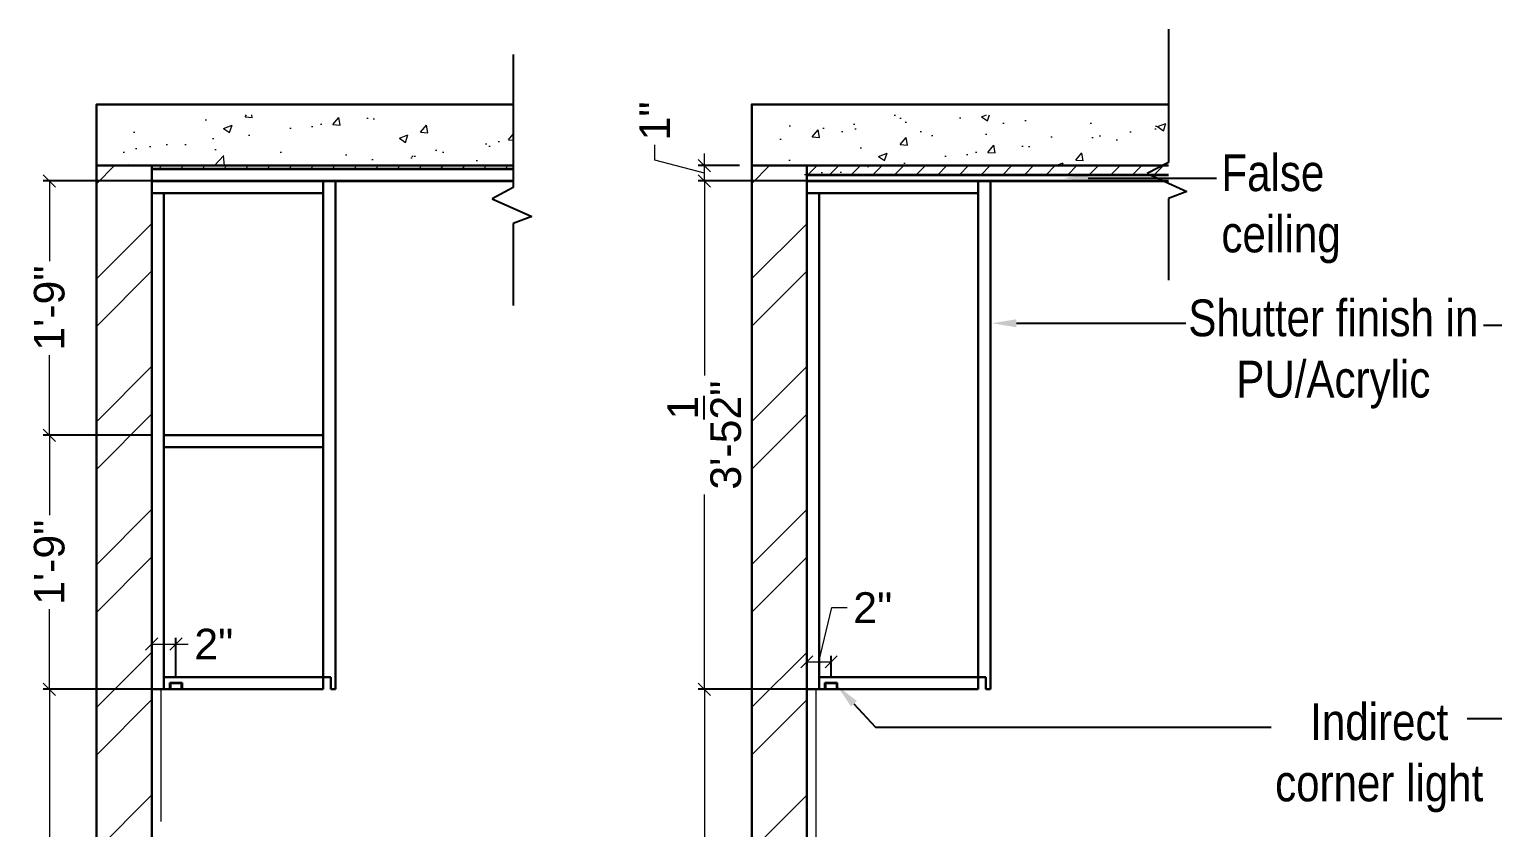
# Model space of a CAD drawing. Header units: millimetres. Extents: x 56222 to 3066687, y -650199 to -121287.
# Drawn here: x 132775.2 to 132894.7, y -185395.1 to -185329.9 of the extents above; entities that cross this region are included whole.
import ezdxf
from ezdxf import colors
from ezdxf.entities.mleader import LeaderData, LeaderLine
from ezdxf.math import Vec2, Vec3

# ---------------------------------------------------------------- set-up
doc = ezdxf.new("R2010")
doc.units = ezdxf.units.MM
doc.header["$MEASUREMENT"] = 0
doc.header["$PDMODE"] = 35
doc.layers.get('Defpoints').update_dxf_attribs({"color": 220})
for name, color, linetype, lineweight in [('dim05', 1, 'Continuous', 13), ('FURNITURE', 32, 'Continuous', 9), ('GF FALSE CEILING', 6, 'Continuous', 35), ('hatch-wall', 8, 'Continuous', 9), ('SECTION ( SLAB PLine )', 104, 'Continuous', 30), ('Text', 7, 'Continuous', 15), ('wall', 7, 'Continuous', 30), ('XX~SLAB ( BEAM )~ ( DIM )', 7, 'Continuous', 9)]:
    doc.layers.add(name, color=color, linetype=linetype, lineweight=lineweight)
doc.styles.add('Arial', font='arial.ttf')
doc.styles.get("Standard").update_dxf_attribs({"font": 'arial.ttf', "height": 6})
doc.styles.add('style4', font='ARIALN.TTF')
doc.dimstyles.new('ISO-25', dxfattribs={"dimtxt": 2.5, "dimasz": 1, "dimexe": 0.5, "dimexo": 1, "dimtad": 0, "dimdec": 1, "dimlunit": 4, "dimtxsty": 'Standard', "dimblk": 'OBLIQUE', "dimcen": 2.5, "dimclrd": 1, "dimclre": 1, "dimclrt": 5, "dimadec": 0, "dimazin": 0, "dimtfac": 1, "dimtdec": 1, "dimtmove": 0, "dimatfit": 3, "dimfxl": 1, "dimlwd": -1, "dimarcsym": 0})

# ---------------------------------------------------------------- blocks, each defined once
blk = doc.blocks.new('_Oblique')
at = {"layer": 'wall', "color": 0, "lineweight": -2}
blk.add_line((-0.5, -0.5), (0.5, 0.5), dxfattribs=at)
blk = doc.blocks.new('*D583')
at = {"layer": 'Defpoints', "color": 0, "lineweight": 30, "transparency": 16777216}
for p in [(132830.32, -185383.78), (132838.68, -185383.78), (132839.43, -185417.03)]:
    blk.add_point(p, dxfattribs=at)
at = {"layer": 'dim05', "color": 1, "linetype": 'Continuous', "lineweight": -2, "transparency": 16777216}
for p, q in [((132837.68, -185383.78), (132829.82, -185383.78)), ((132838.43, -185417.03), (132829.82, -185417.03))]:
    blk.add_line(p, q, dxfattribs=at)
at = {"layer": 'dim05', "color": 1, "linetype": 'Continuous', "transparency": 16777216}
for p, q in [((132830.32, -185383.78), (132830.32, -185396.44)), ((132830.32, -185417.03), (132830.32, -185404.37))]:
    blk.add_line(p, q, dxfattribs=at)
at = {"layer": 'dim05', "color": 1, "transparency": 16777216}
for p, rotation in [((132830.32, -185383.78), 90), ((132830.32, -185417.03), 270)]:
    blk.add_blockref('_Oblique', p, dxfattribs=dict(at, rotation=rotation))
at = {"layer": 'dim05', "color": 5, "lineweight": 25, "transparency": 16777216, "insert": (132830.32, -185400.4), "char_height": 2.5, "attachment_point": 5, "rotation": 90, "style": 'Arial'}
blk.add_mtext('2\'-9"', dxfattribs=at)
blk = doc.blocks.new('*D584')
at = {"layer": 'Defpoints', "color": 0, "lineweight": 30, "transparency": 16777216}
for p in [(132830.32, -185342.28), (132839.68, -185342.28), (132839.68, -185383.78)]:
    blk.add_point(p, dxfattribs=at)
at = {"layer": 'dim05', "color": 1, "linetype": 'Continuous', "lineweight": -2, "transparency": 16777216}
for p, q in [((132838.68, -185342.28), (132829.82, -185342.28)), ((132838.68, -185383.78), (132829.82, -185383.78))]:
    blk.add_line(p, q, dxfattribs=at)
at = {"layer": 'dim05', "color": 1, "linetype": 'Continuous', "transparency": 16777216}
for p, q in [((132830.32, -185342.28), (132830.32, -185358.17)), ((132830.32, -185383.78), (132830.32, -185367.89))]:
    blk.add_line(p, q, dxfattribs=at)
at = {"layer": 'dim05', "color": 1, "transparency": 16777216}
for p, rotation in [((132830.32, -185342.28), 90), ((132830.32, -185383.78), 270)]:
    blk.add_blockref('_Oblique', p, dxfattribs=dict(at, rotation=rotation))
at = {"layer": 'dim05', "color": 5, "lineweight": 25, "transparency": 16777216, "insert": (132830.32, -185363.03), "char_height": 2.5, "attachment_point": 5, "rotation": 90, "style": 'Arial'}
blk.add_mtext('3\'-5{\\H1x;\\S1/2;}"', dxfattribs=at)
blk = doc.blocks.new('*D596')
at = {"layer": 'Defpoints', "color": 0, "lineweight": 30, "transparency": 16777216}
for p in [(132776.82, -185383.78), (132786.18, -185383.78), (132785.93, -185417.03)]:
    blk.add_point(p, dxfattribs=at)
at = {"layer": 'dim05', "color": 1, "linetype": 'Continuous', "lineweight": -2, "transparency": 16777216}
for p, q in [((132785.18, -185383.78), (132776.32, -185383.78)), ((132784.93, -185417.03), (132776.32, -185417.03))]:
    blk.add_line(p, q, dxfattribs=at)
at = {"layer": 'dim05', "color": 1, "linetype": 'Continuous', "transparency": 16777216}
for p, q in [((132776.82, -185383.78), (132776.82, -185396.44)), ((132776.82, -185417.03), (132776.82, -185404.37))]:
    blk.add_line(p, q, dxfattribs=at)
at = {"layer": 'dim05', "color": 1, "transparency": 16777216}
for p, rotation in [((132776.82, -185383.78), 90), ((132776.82, -185417.03), 270)]:
    blk.add_blockref('_Oblique', p, dxfattribs=dict(at, rotation=rotation))
at = {"layer": 'dim05', "color": 5, "lineweight": 25, "transparency": 16777216, "insert": (132776.82, -185400.4), "char_height": 2.5, "attachment_point": 5, "rotation": 90, "style": 'Arial'}
blk.add_mtext('2\'-9"', dxfattribs=at)
blk = doc.blocks.new('*D597')
at = {"layer": 'Defpoints', "color": 0, "lineweight": 30, "transparency": 16777216}
for p in [(132776.82, -185363.04), (132786.18, -185363.04), (132786.18, -185383.78)]:
    blk.add_point(p, dxfattribs=at)
at = {"layer": 'dim05', "color": 1, "linetype": 'Continuous', "lineweight": -2, "transparency": 16777216}
for p, q in [((132785.18, -185363.04), (132776.32, -185363.04)), ((132785.18, -185383.78), (132776.32, -185383.78))]:
    blk.add_line(p, q, dxfattribs=at)
at = {"layer": 'dim05', "color": 1, "linetype": 'Continuous', "transparency": 16777216}
for p, q in [((132776.82, -185363.04), (132776.82, -185369.58)), ((132776.82, -185383.78), (132776.82, -185377.24))]:
    blk.add_line(p, q, dxfattribs=at)
at = {"layer": 'dim05', "color": 1, "transparency": 16777216}
for p, rotation in [((132776.82, -185363.04), 90), ((132776.82, -185383.78), 270)]:
    blk.add_blockref('_Oblique', p, dxfattribs=dict(at, rotation=rotation))
at = {"layer": 'dim05', "color": 5, "lineweight": 25, "transparency": 16777216, "insert": (132776.82, -185373.41), "char_height": 2.5, "attachment_point": 5, "rotation": 90, "style": 'Arial'}
blk.add_mtext('1\'-9"', dxfattribs=at)
blk = doc.blocks.new('*D610')
at = {"layer": 'Defpoints', "color": 0, "lineweight": 30, "transparency": 16777216}
for p in [(132830.32, -185341.03), (132834.18, -185341.03), (132834.18, -185342.28)]:
    blk.add_point(p, dxfattribs=at)
at = {"layer": 'dim05', "color": 1, "linetype": 'Continuous', "transparency": 16777216}
for p, q in [((132826.26, -185340.57), (132826.26, -185339.32)), ((132830.32, -185341.65), (132826.26, -185340.57)), ((132830.32, -185341.03), (132830.32, -185340.03)), ((132830.32, -185342.28), (132830.32, -185341.03)), ((132830.32, -185342.28), (132830.32, -185341.03)), ((132830.32, -185342.28), (132830.32, -185343.28))]:
    blk.add_line(p, q, dxfattribs=at)
at = {"layer": 'dim05', "color": 1, "linetype": 'Continuous', "lineweight": -2, "transparency": 16777216}
for p, q in [((132833.18, -185341.03), (132829.82, -185341.03)), ((132833.18, -185342.28), (132829.82, -185342.28))]:
    blk.add_line(p, q, dxfattribs=at)
at = {"layer": 'dim05', "color": 1, "transparency": 16777216}
for p, rotation in [((132830.32, -185341.03), 270), ((132830.32, -185342.28), 90)]:
    blk.add_blockref('_Oblique', p, dxfattribs=dict(at, rotation=rotation))
at = {"layer": 'dim05', "color": 5, "lineweight": 25, "transparency": 16777216, "insert": (132826.26, -185337.38), "char_height": 2.5, "attachment_point": 5, "rotation": 90, "style": 'Arial'}
blk.add_mtext('1"', dxfattribs=at)
blk = doc.blocks.new('*D624')
at = {"layer": 'Defpoints', "color": 0, "lineweight": 30, "transparency": 16777216}
for p in [(132786.18, -185342.28), (132776.82, -185363.04), (132786.18, -185363.04)]:
    blk.add_point(p, dxfattribs=at)
at = {"layer": 'dim05', "color": 1, "linetype": 'Continuous', "lineweight": -2, "transparency": 16777216}
for p, q in [((132785.18, -185342.28), (132776.32, -185342.28)), ((132785.18, -185363.04), (132776.32, -185363.04))]:
    blk.add_line(p, q, dxfattribs=at)
at = {"layer": 'dim05', "color": 1, "linetype": 'Continuous', "transparency": 16777216}
for p, q in [((132776.82, -185342.28), (132776.82, -185348.83)), ((132776.82, -185363.04), (132776.82, -185356.49))]:
    blk.add_line(p, q, dxfattribs=at)
at = {"layer": 'dim05', "color": 1, "transparency": 16777216}
for p, rotation in [((132776.82, -185342.28), 90), ((132776.82, -185363.04), 270)]:
    blk.add_blockref('_Oblique', p, dxfattribs=dict(at, rotation=rotation))
at = {"layer": 'dim05', "color": 5, "lineweight": 25, "transparency": 16777216, "insert": (132776.82, -185352.66), "char_height": 2.5, "attachment_point": 5, "rotation": 90, "style": 'Arial'}
blk.add_mtext('1\'-9"', dxfattribs=at)
blk = doc.blocks.new('*D670')
at = {"layer": 'Defpoints', "color": 0, "lineweight": 30, "transparency": 16777216}
for p in [(132840.67, -185381.54), (132838.68, -185383.78), (132840.67, -185383.78)]:
    blk.add_point(p, dxfattribs=at)
at = {"layer": 'dim05', "color": 1, "linetype": 'Continuous', "transparency": 16777216}
for p, q in [((132839.67, -185381.54), (132840.73, -185377.11)), ((132840.73, -185377.11), (132841.98, -185377.11)), ((132838.68, -185381.54), (132840.67, -185381.54))]:
    blk.add_line(p, q, dxfattribs=at)
at = {"layer": 'dim05', "color": 1, "linetype": 'Continuous', "lineweight": -2, "transparency": 16777216}
for p, q in [((132838.68, -185382.78), (132838.68, -185381.04)), ((132840.67, -185382.78), (132840.67, -185381.04))]:
    blk.add_line(p, q, dxfattribs=at)
at = {"layer": 'dim05', "color": 1, "transparency": 16777216, "rotation": 180}
blk.add_blockref('_Oblique', (132838.68, -185381.54), dxfattribs=at)
at = {"layer": 'dim05', "color": 1, "transparency": 16777216}
blk.add_blockref('_Oblique', (132840.67, -185381.54), dxfattribs=at)
at = {"layer": 'dim05', "color": 5, "lineweight": 25, "transparency": 16777216, "insert": (132844.07, -185377.11), "char_height": 2.5, "attachment_point": 5, "style": 'Arial'}
blk.add_mtext('2"', dxfattribs=at)
blk = doc.blocks.new('*D672')
at = {"layer": 'Defpoints', "color": 0, "lineweight": 30, "transparency": 16777216}
for p in [(132787.16, -185380.09), (132785.18, -185383.78), (132787.16, -185383.78)]:
    blk.add_point(p, dxfattribs=at)
at = {"layer": 'dim05', "color": 1, "linetype": 'Continuous', "lineweight": -2, "transparency": 16777216}
for p, q in [((132785.18, -185382.78), (132785.18, -185379.59)), ((132787.16, -185382.78), (132787.16, -185379.59))]:
    blk.add_line(p, q, dxfattribs=at)
at = {"layer": 'dim05', "color": 1, "linetype": 'Continuous', "transparency": 16777216}
for p, q in [((132785.18, -185380.09), (132787.16, -185380.09)), ((132787.16, -185380.09), (132788.16, -185380.09))]:
    blk.add_line(p, q, dxfattribs=at)
at = {"layer": 'dim05', "color": 1, "transparency": 16777216, "rotation": 180}
blk.add_blockref('_Oblique', (132785.18, -185380.09), dxfattribs=at)
at = {"layer": 'dim05', "color": 1, "transparency": 16777216}
blk.add_blockref('_Oblique', (132787.16, -185380.09), dxfattribs=at)
at = {"layer": 'dim05', "color": 5, "lineweight": 25, "transparency": 16777216, "insert": (132790.25, -185380.09), "char_height": 2.5, "attachment_point": 5, "style": 'Arial'}
blk.add_mtext('2"', dxfattribs=at)

msp = doc.modelspace()

# ---------------------------------------------------------------- hatches: boundary and pattern name
at = {"layer": 'FURNITURE', "lineweight": 20, "true_color": 0x636466}
h = msp.add_hatch(dxfattribs=at)
h.set_pattern_fill('AR-CONC', color=251)
h.set_pattern_definition([(50, (3362.782, -203889.3226), (7.17260183, -0.62752135), [0.75, -8.25]), (355, (3362.782, -203889.3226), (-1.38751334, 7.52192134), [0.6, -6.6]), (100.4514445, (3363.3794, -203889.375), (5.78508847, 6.8943999), [0.6374019, -7.0114211]), (46.1842, (3362.782, -203887.323), (10.6724133, -1.6551928), [1.125, -12.375]), (96.6356355, (3363.671, -203887.46), (9.34661946, 9.741186), [0.9561034, -10.5171376]), (351.184164, (3362.782, -203887.323), (9.34661945, 9.741186), [0.9, -9.9]), (21, (3363.782, -203887.8226), (5.96907052, -4.0261889), [0.75, -8.25]), (326, (3363.782, -203887.8226), (2.4331533, 7.25150045), [0.6, -6.6]), (71.451445, (3364.279, -203888.158), (8.40222377, 3.22531153), [0.6374019, -7.0114211]), (37.5, (3362.7817, -203889.3226), (0.121598553, 3.32893854), [0, -6.52, 0, -6.7, 0, -6.625]), (7.5, (3362.7817, -203889.3226), (2.63069537, 3.94411712), [0, -3.82, 0, -6.37, 0, -2.525]), (327.5, (3360.5517, -203889.3226), (5.33822436, -0.22554872), [0, -2.5, 0, -7.8, 0, -10.35]), (317.5, (3359.5517, -203889.3226), (5.8318617, 1.00104982), [0, -3.25, 0, -5.18, 0, -7.35])])
h.paths.add_polyline_path([(132940.334, -185366.612), (132935.809, -185366.612), (132935.809, -185366.644)])
h.paths.add_polyline_path([(132814.703, -185341.025), (132814.713, -185336.89), (132780.672, -185336.89), (132780.675, -185341.029), (132791.809, -185341.029), (132791.796, -185341.033)])
h = msp.add_hatch(dxfattribs=at)
h.set_pattern_fill('AR-CONC', color=251)
h.set_pattern_definition([(50, (3416.2866, -203891.6005), (7.17260183, -0.62752135), [0.75, -8.25]), (355, (3416.287, -203891.6005), (-1.38751334, 7.52192134), [0.6, -6.6]), (100.4514445, (3416.8844, -203891.653), (5.78508847, 6.8943999), [0.6374019, -7.0114211]), (46.1842, (3416.287, -203889.6005), (10.6724133, -1.6551928), [1.125, -12.375]), (96.6356355, (3417.176, -203889.738), (9.34661946, 9.741186), [0.9561034, -10.5171376]), (351.184164, (3416.287, -203889.6), (9.34661945, 9.741186), [0.9, -9.9]), (21, (3417.2866, -203890.1005), (5.96907052, -4.0261889), [0.75, -8.25]), (326, (3417.287, -203890.1005), (2.4331533, 7.25150045), [0.6, -6.6]), (71.451445, (3417.784, -203890.436), (8.40222377, 3.22531153), [0.6374019, -7.0114211]), (37.5, (3416.2866, -203891.6005), (0.121598553, 3.32893854), [0, -6.52, 0, -6.7, 0, -6.625]), (7.5, (3416.2866, -203891.6005), (2.63069537, 3.94411712), [0, -3.82, 0, -6.37, 0, -2.525]), (327.5, (3414.0566, -203891.6005), (5.33822436, -0.22554872), [0, -2.5, 0, -7.8, 0, -10.35]), (317.5, (3413.0566, -203891.6005), (5.8318617, 1.00104982), [0, -3.25, 0, -5.18, 0, -7.35])])
h.paths.add_polyline_path([(132993.839, -185368.89), (132989.314, -185368.89), (132989.314, -185368.922)])
h.paths.add_polyline_path([(132868.208, -185341.025), (132868.221, -185336.89), (132834.18, -185336.89), (132834.18, -185341.89), (132845.314, -185341.89), (132845.301, -185341.033)])
at = {"layer": 'GF FALSE CEILING', "lineweight": 9}
h = msp.add_hatch(dxfattribs=at)
h.set_pattern_fill('ANSI31', color=256, scale=10)
h.set_pattern_definition([(45, (4546.4395, -202273.1606), (-0.883883476, 0.883883476), [])])
h.paths.add_polyline_path([(132814.71, -185341.029), (132785.175, -185341.029), (132785.175, -185341.279), (132814.71, -185341.279)])
h = msp.add_hatch(dxfattribs=at)
h.set_pattern_fill('ANSI31', color=256, scale=10)
h.set_pattern_definition([(45, (4599.9445, -202273.1606), (-0.883883476, 0.883883476), [])])
h.paths.add_polyline_path([(132868.215, -185341.029), (132838.68, -185341.029), (132838.68, -185341.779), (132868.215, -185341.779)])
at = {"layer": 'hatch-wall'}
h = msp.add_hatch(dxfattribs=at)
h.set_pattern_fill('ANSI32', color=256, scale=22)
h.set_pattern_definition([(45, (4546.4395, -202267.152), (-5.83363094, 5.83363094), []), (45, (4550.329, -202267.152), (-5.83363094, 5.83363094), [])])
h.paths.add_polyline_path([(132785.169, -185341.029), (132780.682, -185341.029), (132780.688, -185450.029), (132785.175, -185450.029)])
h = msp.add_hatch(dxfattribs=at)
h.set_pattern_fill('ANSI32', color=256, scale=22)
h.set_pattern_definition([(45, (4599.9445, -202267.152), (-5.83363094, 5.83363094), []), (45, (4603.8336, -202267.152), (-5.83363094, 5.83363094), [])])
h.paths.add_polyline_path([(132838.674, -185341.029), (132834.187, -185341.029), (132834.193, -185450.029), (132838.68, -185450.029)])

# ---------------------------------------------------------------- linework, layer by layer
at = {"layer": 'FURNITURE', "linetype": 'ByBlock', "lineweight": -3}
for p, q in [((132868.215, -185329.896), (132868.215, -185340.761)), ((132814.71, -185331.953), (132814.71, -185342.818)), ((132868.215, -185340.761), (132866.488, -185341.67)), ((132866.488, -185341.67), (132869.727, -185343.133)), ((132814.71, -185342.818), (132812.983, -185343.727)), ((132869.727, -185343.133), (132868.215, -185343.709)), ((132812.983, -185343.727), (132816.222, -185345.19)), ((132868.215, -185343.709), (132868.215, -185350.38)), ((132816.222, -185345.19), (132814.71, -185345.766)), ((132814.71, -185345.766), (132814.71, -185352.436)), ((132785.175, -185348.89), (132785.175, -185352.899)), ((132838.68, -185348.89), (132838.68, -185352.899))]:
    msp.add_line(p, q, dxfattribs=at)
at = {"layer": 'FURNITURE', "lineweight": 30}
for p, q in [((132785.175, -185342.279), (132785.175, -185384.78)), ((132799.175, -185342.279), (132799.175, -185383.78)), ((132800.175, -185383.78), (132800.175, -185342.279)), ((132838.68, -185342.279), (132838.68, -185384.78)), ((132852.68, -185342.279), (132852.68, -185383.78)), ((132853.68, -185342.279), (132852.68, -185342.279)), ((132852.68, -185342.779), (132852.68, -185342.779)), ((132852.68, -185342.779), (132852.68, -185342.779)), ((132853.68, -185383.78), (132853.68, -185342.279)), ((132786.175, -185343.279), (132786.175, -185383.78)), ((132839.68, -185343.279), (132839.68, -185383.78)), ((132799.175, -185383.78), (132785.175, -185383.78)), ((132799.175, -185382.78), (132786.175, -185382.78)), ((132787.659, -185383.248), (132786.659, -185383.248)), ((132786.659, -185383.248), (132786.659, -185383.78)), ((132787.659, -185383.248), (132787.659, -185383.78)), ((132799.175, -185382.78), (132799.795, -185382.78)), ((132799.175, -185383.78), (132799.175, -185383.78)), ((132799.175, -185383.78), (132799.175, -185383.78)), ((132799.795, -185383.78), (132799.795, -185382.78)), ((132800.175, -185383.78), (132799.795, -185383.78)), ((132852.68, -185383.78), (132838.68, -185383.78)), ((132852.68, -185382.78), (132839.68, -185382.78)), ((132841.164, -185383.248), (132840.164, -185383.248)), ((132840.164, -185383.248), (132840.164, -185383.748)), ((132841.164, -185383.248), (132841.164, -185383.748)), ((132852.68, -185382.78), (132853.3, -185382.78)), ((132852.68, -185383.78), (132852.68, -185383.78)), ((132852.68, -185383.78), (132852.68, -185383.78)), ((132853.3, -185383.78), (132853.3, -185382.78)), ((132853.68, -185383.78), (132853.3, -185383.78))]:
    msp.add_line(p, q, dxfattribs=at)
for points in [[(132785.175, -185343.279), (132799.175, -185343.279), (132799.175, -185342.279), (132785.175, -185342.279)], [(132838.68, -185343.279), (132852.68, -185343.279), (132852.68, -185342.279), (132838.68, -185342.279)], [(132786.175, -185364.024), (132799.175, -185364.024), (132799.175, -185363.035), (132786.175, -185363.035)]]:
    msp.add_lwpolyline(points, close=True, dxfattribs=at)
msp.add_lwpolyline([(132785.175, -185347.89), (132785.175, -185382.78)], dxfattribs=at)
at = {"layer": 'FURNITURE', "color": 3, "lineweight": 30}
for points in [[(132787.615, -185383.279), (132786.709, -185383.279), (132786.709, -185383.78), (132787.615, -185383.78)], [(132841.12, -185383.279), (132840.214, -185383.279), (132840.214, -185383.78), (132841.12, -185383.78)]]:
    msp.add_lwpolyline(points, close=True, dxfattribs=at)
at = {"layer": 'GF FALSE CEILING'}
for p, q in [((132785.175, -185341.279), (132814.71, -185341.279)), ((132838.68, -185341.779), (132868.215, -185341.779)), ((132785.175, -185342.279), (132814.71, -185342.279)), ((132838.68, -185342.279), (132868.215, -185342.279))]:
    msp.add_line(p, q, dxfattribs=at)
at = {"layer": 'SECTION ( SLAB PLine )', "color": 1}
for points in [[(132814.71, -185336.029), (132780.675, -185336.029), (132780.675, -185341.029), (132785.175, -185341.029), (132785.175, -185341.029), (132814.71, -185341.029)], [(132868.215, -185336.029), (132834.18, -185336.029), (132834.18, -185341.029), (132838.68, -185341.029), (132838.68, -185341.029), (132868.215, -185341.029)]]:
    msp.add_lwpolyline(points, dxfattribs=at)
at = {"layer": 'wall', "lineweight": 30}
msp.add_lwpolyline([(132838.68, -185347.89), (132838.68, -185383.78)], dxfattribs=at)
at = {"layer": 'XX~SLAB ( BEAM )~ ( DIM )', "color": 242, "lineweight": 15, "true_color": 0xcd2027}
for p, q in [((132785.925, -185383.78), (132785.925, -185394.585)), ((132839.43, -185383.78), (132839.43, -185417.03))]:
    msp.add_line(p, q, dxfattribs=at)
at = {"layer": 'XX~SLAB ( BEAM )~ ( DIM )', "lineweight": 30}
for points in [[(132785.175, -185450.029), (132780.675, -185450.029), (132780.675, -185341.029), (132785.175, -185341.029)], [(132838.68, -185450.029), (132834.18, -185450.029), (132834.18, -185341.029), (132838.68, -185341.029)]]:
    msp.add_lwpolyline(points, close=True, dxfattribs=at)

# ---------------------------------------------------------------- dimensions: what is measured, and where the dimension line sits
at = {"layer": 'dim05', "color": 27, "lineweight": 25, "true_color": 0x7d5120}
dim = msp.add_linear_dim(base=(132830.322873968, -185341.029331859), p1=(132834.180365659, -185342.279331858), p2=(132834.180365659, -185341.029331859), angle=90, dimstyle='ISO-25', override={"dimtxsty": 'Arial', "dimtmove": 1}, dxfattribs=at)
dim.commit()
dim.dimension.update_dxf_attribs({"geometry": '*D610', "text_midpoint": (132826.256286465, -185338.698951597), "dimtype": 160})
for base, p1, p2, angle, override, picture, middle in [((132776.818, -185363.035), (132786.175, -185342.279), (132786.175, -185363.035), 270, {"dimtxsty": 'Arial'}, '*D624', (132776.818, -185352.657)), ((132830.323, -185342.279), (132839.68, -185383.78), (132839.68, -185342.279), 90, {"dimtxsty": 'Arial'}, '*D584', (132830.323, -185363.029)), ((132776.818, -185363.035), (132786.175, -185383.78), (132786.175, -185363.035), 90, {"dimdec": 0, "dimtxsty": 'Arial'}, '*D597', (132776.818, -185373.407)), ((132776.817933, -185383.779618), (132785.925424, -185417.029616), (132786.175424, -185383.779618), 90, {"dimtxsty": 'Arial'}, '*D596', (132776.817933, -185400.404617)), ((132830.322874, -185383.779618), (132839.430366, -185417.029616), (132838.680366, -185383.779618), 90, {"dimtxsty": 'Arial'}, '*D583', (132830.322874, -185400.404617))]:
    dim = msp.add_linear_dim(base=base, p1=p1, p2=p2, angle=angle, dimstyle='ISO-25', override=override, dxfattribs=at)
    dim.commit()
    dim.dimension.update_dxf_attribs({"geometry": picture, "text_midpoint": middle})
dim = msp.add_linear_dim(base=(132840.667, -185381.537), p1=(132838.68, -185383.78), p2=(132840.667, -185383.78), dimstyle='ISO-25', override={"dimtxsty": 'Arial', "dimtmove": 1}, dxfattribs=at)
dim.commit()
dim.dimension.update_dxf_attribs({"geometry": '*D670', "text_midpoint": (132842.608, -185377.108), "dimtype": 160})
dim = msp.add_linear_dim(base=(132787.162, -185380.09), p1=(132785.175, -185383.78), p2=(132787.162, -185383.78), dimstyle='ISO-25', override={"dimdec": 0, "dimtxsty": 'Arial'}, dxfattribs=at)
dim.commit()
dim.dimension.update_dxf_attribs({"geometry": '*D672', "text_midpoint": (132790.245, -185380.09)})

# ---------------------------------------------------------------- leaders
at = {"layer": 'Text', "color": 1, "lineweight": 0, "ltscale": 20}
ml = msp.add_multileader_mtext('Standard', dxfattribs=at)
ml.set_content('False \\Pceiling', color=1, style='style4')
ml.set_leader_properties()
ml.build(insert=Vec2(0, 0))
ml.multileader.update_dxf_attribs({"dogleg_length": 2.025, "arrow_head_size": 2})
ctx = ml.context
ctx.base_point, ctx.char_height, ctx.arrow_head_size, ctx.landing_gap_size, ctx.plane_origin = Vec3(132872.144, -185342.048), 3, 2, 0.4, Vec3(132810.522, -185327.048)
notes = []
notes.append((ctx, [(0, (1, 1, 0), (132869.655, -185342.048), (1, 0), 2.489, [(0, [(132859.647, -185342.048)], 0, [])])]))
ctx.mtext.insert = Vec3(132872.544, -185340.107)
ml = msp.add_multileader_mtext('Standard', dxfattribs=at)
ml.set_content('Shutter finish in \\PPU/Acrylic ', color=1, style='style4')
ml.set_leader_properties()
ml.build(insert=Vec2(0, 0))
ml.multileader.update_dxf_attribs({"dogleg_length": 2.025, "arrow_head_size": 2})
ctx = ml.context
ctx.base_point, ctx.char_height, ctx.arrow_head_size, ctx.landing_gap_size, ctx.plane_origin = Vec3(132869.638, -185353.9), 3, 2, 0.4, Vec3(132801.973, -185353.9)
ctx.text_align_type = 1
notes.append((ctx, [(0, (1, 1, 0), (132861.106, -185353.9), (1, 0), 8.532, [(0, [(132853.805, -185353.9)], 0, [])])]))
ctx.mtext.insert, ctx.mtext.alignment = Vec3(132881.685, -185351.959), 2
ml = msp.add_multileader_mtext('Standard', dxfattribs=at)
ml.set_content('', color=1, style='style4')
ml.set_leader_properties()
ml.build(insert=Vec2(0, 0))
ml.multileader.update_dxf_attribs({"dogleg_length": 2.011, "arrow_head_size": 2})
ctx = ml.context
ctx.base_point, ctx.char_height, ctx.arrow_head_size, ctx.landing_gap_size, ctx.plane_origin = Vec3(132893.16, -185354.094), 3, 2, 0.4, Vec3(132911.515, -185354.094)
ctx.text_align_type = 1
notes.append((ctx, [(0, (1, 1, 0), (132895.971, -185354.094), (-1, 0), 2.011, [(0, [(132925.405, -185354.094)], 0, [])])]))
ctx.mtext.insert, ctx.mtext.alignment = Vec3(132893.56, -185352.594), 2
ml = msp.add_multileader_mtext('Standard', dxfattribs=at)
ml.set_content('Indirect \\Pcorner light', color=1, style='style4')
ml.set_leader_properties()
ml.build(insert=Vec2(0, 0))
ml.multileader.update_dxf_attribs({"dogleg_length": 2.025, "arrow_head_size": 2})
ctx = ml.context
ctx.base_point, ctx.char_height, ctx.arrow_head_size, ctx.landing_gap_size, ctx.plane_origin = Vec3(132876.604, -185386.87), 3, 2, 0.4, Vec3(132827.281, -185390.397)
ctx.text_align_type = 1
notes.append((ctx, [(0, (1, 1, 0), (132844.297, -185386.87), (1, 0), 32.307, [(0, [(132841.164, -185383.498)], 0, [])])]))
ctx.mtext.insert, ctx.mtext.alignment = Vec3(132885.428, -185384.929), 2
ml = msp.add_multileader_mtext('Standard', dxfattribs=at)
ml.set_content('', color=1, style='style4')
ml.set_leader_properties()
ml.build(insert=Vec2(0, 0))
ml.multileader.update_dxf_attribs({"dogleg_length": 7.965, "arrow_head_size": 2})
ctx = ml.context
ctx.base_point, ctx.char_height, ctx.arrow_head_size, ctx.landing_gap_size, ctx.plane_origin = Vec3(132891.827, -185386.183), 3, 2, 0.4, Vec3(132912.845, -185383.78)
notes.append((ctx, [(0, (1, 1, 0), (132904.021, -185386.183), (-1, 0), 11.395, [(0, [(132912.845, -185383.78)], 0, [])])]))
ctx.mtext.insert = Vec3(132892.227, -185384.683)
for ctx, leaders in notes:
    for number, flags, end, landing, length, lines in leaders:
        leader = LeaderData()
        leader.index, (leader.has_last_leader_line, leader.has_dogleg_vector, leader.attachment_direction) = number, flags
        leader.last_leader_point, leader.dogleg_vector, leader.dogleg_length = Vec3(end), Vec3(landing), length
        for number, points, colour, breaks in lines:
            line = LeaderLine()
            line.index, line.vertices, line.color, line.breaks = number, Vec3.list(points), colors.encode_raw_color(colour), breaks
            leader.lines.append(line)
        ctx.leaders.append(leader)

doc.saveas('drawing.dxf')
